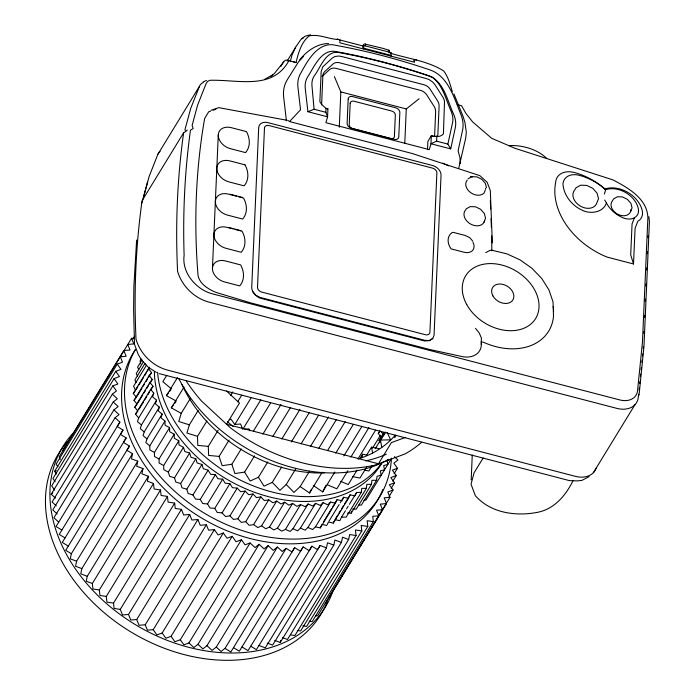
<?xml version="1.0" encoding="UTF-8"?>
<svg xmlns="http://www.w3.org/2000/svg" width="695" height="695" viewBox="0 0 695 695"><rect width="100%" height="100%" fill="white"/><g stroke="black" fill="none" stroke-linecap="round" stroke-linejoin="round"><path stroke-width="1.04" d="M481.27 344.546L481.392 338.048L479.289 333.044L475.51 328.37M471.201 479.915L472.253 455.025M212.453 268.183A13.422 9.93 31.4 0 1 225.475 260.955L240.652 264.908A27.479 20.337 31.4 0 1 239.74 285.906L224.555 281.953A13.422 9.93 31.4 0 1 212.453 268.183L218.273 134.891A13.422 9.93 31.4 0 1 231.296 127.672L246.473 131.624A27.479 20.337 31.4 0 1 245.561 152.613L230.375 148.661A13.422 9.93 31.4 0 1 218.273 134.891M321.603 104.858L322.862 75.92A11.659 8.627 31.4 0 1 325.503 70.855L333.035 63.975A8.505 6.29 31.4 0 1 340.507 63.028L422.968 84.503A8.505 6.29 31.4 0 1 430.188 89.281L436.964 99.88A11.659 8.627 31.4 0 1 439.101 106.196L437.841 135.125A5.282 3.909 31.4 0 1 433.28 136.307L431.317 135.794L427.877 141.424L427.512 149.668M450.707 148.904L447.875 144.1L436.616 141.163L430.969 143.761L450.707 148.904L455.268 127.863A30.632 22.666 31.4 0 0 453.818 114.579C447.441 101.322 444.122 80.898 428.033 75.503A529.946 392.145 31.4 0 0 336.432 51.647C321.663 48.268 314.14 67.015 307.85 76.554A30.632 22.666 31.4 0 0 305.287 88.804L307.928 111.713L327.571 116.829L325.886 112.321L326.051 108.429L321.959 104.78L319.856 101.687L321.168 71.576L322.819 66.824L332.245 58.067L335.016 56.495L338.839 56.008L342.461 56.703L425.21 78.257L428.824 79.439L432.516 81.888L435.087 84.851L443.54 98.264L444.513 101.131L443.427 133.874C440.439 137.541 435.348 136.646 431.317 135.794L430.969 143.761L429.302 149.625L325.903 122.694L327.571 116.829L327.918 108.872L326.051 108.429M339.977 39.936L339.855 42.803L414.463 62.237L414.576 59.492L413.707 60.917M339.29 127.281L340.837 91.905L334.399 76.624M363.45 48.954L363.98 45.54L391.398 52.681L390.868 56.095M365.466 45.853L365.535 44.185L383.692 48.537L389.235 50.474L389.131 52.863M404.785 143.248L406.28 108.95L419.163 98.699M434.584 136.472L435.661 111.826A11.659 8.627 31.4 0 0 433.524 105.51L426.747 94.902A8.505 6.29 31.4 0 0 419.528 90.124L337.066 68.649A8.505 6.29 31.4 0 0 329.595 69.604L322.063 76.476M436.616 141.163L436.816 136.602M491.834 250.843L491.695 235.883M633.519 263.978L635.082 228.299L637.81 221.314A15.82 11.702 31.4 0 0 642.31 211.011A25.924 19.182 31.4 0 0 604.798 189.005A56.304 41.665 31.4 0 0 574.096 172.447A19.078 14.117 31.4 0 0 555.592 182.715A69.839 51.682 31.4 0 0 607.204 257.124L633.519 263.978L630.712 254.874L632.068 223.842L634.439 217.778M643.257 348.577L643.353 346.423M643.918 333.513L644.013 331.359M644.621 317.363L644.717 315.209M645.325 301.222L645.42 299.067M645.985 286.149L646.081 283.994M646.689 270.007L646.784 267.853M647.393 253.857L647.488 251.703M648.105 237.716L648.192 235.562M136.628 240.053L133.9 286.027L133.605 309.292L134.483 344.32L138.288 354.58L141.71 360.219L148.426 367.377L156.401 372.451M638.635 394.152L638.314 397.332A22.058 16.324 31.4 0 1 617.117 408.434L209.013 302.143C194.192 298.155 181.925 286.036 177.581 271.337A1147.723 849.281 31.4 0 1 183.628 132.78L184.948 132.024M639.07 389.912L639.287 387.793M639.713 383.553L639.93 381.433M640.469 376.134L640.677 374.014M641.111 369.775L641.329 367.655M641.867 362.356L642.076 360.236M642.51 355.996L642.727 353.877M639.026 395.238L643.961 346.544L649.417 221.714L648.904 216.692M347.526 513.153L351.244 513.11L351.462 511.129M351.244 513.11L366.404 488.324L366.838 484.363L371.486 484.302L371.929 480.341L376.586 480.271L377.029 476.301L381.181 475.137L380.365 470.915L384.509 469.768L383.692 465.554L387.836 464.408L387.011 460.194L391.163 459.03L366.03 499.922L363.954 500.504M327.206 524.621L328.457 522.032L333.296 523.074L334.964 519.625L339.812 520.659L341.488 517.21L346.153 517.141L361.304 492.355L361.756 488.385L366.404 488.324M362.225 457.093L362.582 454.2L366.838 455.069M132.502 453.731L71.342 553.733L70.273 558.832L76.606 561.186L137.766 461.176L131.433 458.822L132.502 453.731L126.872 450.256L129.452 446.103L123.432 442.394L126.186 437.946L120.374 434.366L123.032 430.075L117.194 426.478L119.87 422.169L115.092 417.738L119.045 414.62L113.937 409.894L118.159 406.558L113.233 401.988L117.307 398.765L112.355 394.178L116.447 390.938L112.859 385.855L117.907 383.988L114.076 378.558L119.471 376.56L115.761 371.312L120.973 369.384L117.255 364.111L122.485 362.173L120.331 356.787L126.134 356.292L123.823 350.532L130.026 350.011L127.793 344.442L133.787 343.938L131.546 338.343L134.552 338.091M76.606 561.186L75.538 566.26L81.845 568.606L143.005 468.595L136.698 466.249L137.766 461.176M81.845 568.606L80.742 573.861L87.266 576.285L148.426 476.284L141.902 473.851L143.005 468.595M87.266 576.285L86.232 581.202L92.339 583.479L92.948 589.013L99.333 589.968L160.493 489.958L154.108 489.002L153.499 483.468L147.392 481.201L148.426 476.284M274.664 640.382L280.259 642.467L280.702 640.364M326.459 547.851L320.126 545.497L317.554 549.658L311.925 546.192L250.765 646.194L256.394 649.66L258.966 645.499L265.299 647.862L326.459 547.851L327.527 542.752L333.826 545.097L334.894 540.024L341.419 542.456L342.522 537.2L348.629 539.476L349.655 534.559L356.048 535.515L355.44 529.981L361.808 530.937L361.2 525.429L367.794 526.419L367.168 520.711L373.337 521.632L372.746 516.298L378.766 515.794L376.525 510.2L382.519 509.696L380.287 504.127L386.49 503.606L384.187 497.837L389.991 497.351L387.827 491.956L393.057 490.018L389.339 484.754L394.552 482.825L390.842 477.578L396.237 475.58L392.406 470.141L397.453 468.274L393.865 463.191L397.957 459.96L394.421 456.676M458.822 167.938L465.693 138.183L466.302 132.198L464.981 122.633L463.122 116.56L453.939 93.886M447.875 144.1L452.488 123.05A26.158 19.356 31.4 0 0 451.246 111.574C446.034 100.028 443.323 86.536 433.359 77.849M290.267 61.646L292.022 55.087L295.584 47.26L300.405 40.171A14.308 10.59 31.4 0 1 303.567 37.773M271.067 76.45A46.886 34.698 31.4 0 0 276.758 70.447L284.976 60.448L286.809 60.048L296.027 62.585C298.381 53.055 301.187 42.282 309.188 35.897C318.77 33.786 328.518 39.146 338.126 39.459A11.381 2.902 -75.4 0 0 337.327 39.102M141.928 202.879L147.566 182.003M143.405 197.675L149.138 176.443L157.895 154.281L199.448 86.336A12.145 8.983 31.4 0 1 203.201 82.523M190.091 398.869L181.239 413.343L178.789 421.509L189.37 424.845L198.214 410.38M189.37 424.845L186.912 433.02L197.493 436.356L197.797 445.399L208.3 446.381L218.247 430.101M149.599 367.16L148.426 368.68L151.527 372.537L149.182 375.569L152.283 379.418L149.938 382.45L153.03 386.298L150.693 389.339L153.786 393.205L138.635 417.982L137.471 421.691L141.424 424.966L140.26 428.659L144.213 431.916L143.04 435.609L146.993 438.866L145.828 442.576L149.79 445.851L149.885 449.96L154.429 452.428L154.516 456.528L159.051 458.978L159.138 463.078L163.681 465.528L163.768 469.638L168.32 472.105L169.667 476.344L174.497 477.83L175.826 482.061L180.648 483.538L181.977 487.768L186.799 489.237L188.145 493.485L192.975 494.97L195.477 499.045L200.256 499.453L202.749 503.528L207.518 503.927L210.003 507.993L214.772 508.393L217.274 512.476L222.061 512.884L225.554 516.524L229.958 515.82L245.118 491.035L248.593 494.675L252.989 493.971L256.464 497.603L260.851 496.899L264.352 500.539L268.757 499.835L273.005 502.789L276.732 501.034L280.962 503.979L284.681 502.224L288.903 505.169L292.621 503.415L296.869 506.36L300.596 504.605L305.305 506.672L308.111 503.971L312.802 506.038L315.591 503.345L320.282 505.404L323.071 502.711L327.779 504.77L330.577 502.077L335.424 503.111L337.11 499.662L341.949 500.695L343.617 497.246L348.447 498.289L350.115 494.84L354.963 495.874L356.648 492.425L361.304 492.355M153.786 393.205L152.622 396.906L156.584 400.181L155.411 403.873L159.364 407.131L158.199 410.823L162.152 414.081L160.988 417.791L164.941 421.066L165.036 425.175L169.589 427.642L169.676 431.743L174.21 434.193L174.297 438.293L178.832 440.743L178.928 444.852L183.48 447.319L184.827 451.559L189.657 453.044L190.986 457.275L195.799 458.752L197.137 462.983L201.95 464.46L203.296 468.699L208.126 470.185L210.637 474.268L215.415 474.668L217.909 478.742L222.669 479.142L225.163 483.207L229.932 483.607L232.434 487.69L237.212 488.099L240.713 491.739L245.118 491.035M604.329 194.009L605.745 189.683L604.798 189.005M485.24 190.161L484.154 192.949A10.642 7.88 31.4 0 1 470.411 192.446A10.642 7.88 31.4 0 1 467.266 180.135M199.448 86.336L190.691 108.498L184.957 129.73L185.608 131.642L187.294 129.974M483.963 222.218L485.553 218.221L484.346 213.504L480.671 209.317L475.51 206.797L470.246 206.606L466.284 208.804L465.554 210.003A11.146 8.244 31.4 0 0 470.689 224.094A11.146 8.244 31.4 0 0 484.684 220.524M596.666 203.383L598.517 198.727L597.118 193.227L592.826 188.354L586.815 185.409L580.681 185.191L576.068 187.746L574.756 189.891A12.988 9.608 31.4 0 0 579.708 205.694A12.988 9.608 31.4 0 0 596.475 203.861M630.547 211.662L632.059 207.848L630.912 203.34L627.394 199.352L622.468 196.937L617.438 196.755L613.659 198.848L612.556 200.664A10.642 7.88 31.4 0 0 618.064 214.434A10.642 7.88 31.4 0 0 630.956 209.664M432.811 338.378L429.197 340.732L424.48 340.958L259.878 298.086C255.856 295.922 252.007 292.673 251.712 287.739L258.696 127.724A9.478 7.019 31.4 0 1 267.896 122.624L432.498 165.488A9.478 7.019 31.4 0 1 441.047 175.218L434.062 335.233L432.707 338.63L429.345 340.498L424.862 340.333L260.26 297.469L255.864 295.314L252.659 291.457M229.958 515.82L233.442 519.452L237.829 518.748L241.304 522.388L245.7 521.676L249.192 525.316L253.597 524.621L257.845 527.574L261.572 525.82L265.803 528.765L269.521 527.001L273.752 529.955L277.461 528.191L281.71 531.145L285.445 529.39L290.154 531.449L292.951 528.756L297.642 530.824L300.431 528.122L305.122 530.189L307.911 527.496L312.62 529.555L315.426 526.862L320.273 527.896L321.95 524.438L326.789 525.481M295.618 469.116L286.218 484.493L293.95 492.425L300.171 486.578L309.536 492.99L311.421 489.228M313.315 485.475L322.671 491.886L325.981 485.301M183.628 132.78L142.075 200.725A1147.723 849.281 31.4 0 0 136.029 339.282C140.373 353.981 152.648 366.091 167.46 370.088L575.564 476.379A22.058 16.324 31.4 0 0 596.075 468.343M280.737 66.485L283.543 61.898M287.165 61.038L295.584 47.26M62.663 450.534L123.823 350.532M131.546 338.343L59.171 456.789L60.248 459.491M117.255 364.111L56.095 464.121L57.954 466.753M133.014 338.978L134.717 336.206M56.46 473.947L54.61 471.323L115.761 371.312M114.076 378.558L52.916 478.56L55.105 481.67M112.859 385.855L51.699 485.866L54.697 490.097M55.444 498.115L51.204 494.18L112.355 394.178M113.233 401.988L52.073 501.99L56.295 505.908M141.25 358.967L140.129 360.801L140.738 363.971M142.075 359.862L137.584 367.203L138.8 369.714M113.937 409.894L52.785 509.895L57.155 513.952M143.544 361.617L136.246 373.554L137.471 376.056M145.02 363.363L134.917 379.887L136.142 382.389M146.497 365.127L133.588 386.238L135.612 390.416L133.275 393.466L136.368 397.323L134.022 400.355L137.124 404.203L134.778 407.235L137.879 411.084L135.534 414.124L138.635 417.982M115.092 417.738L53.941 517.749L58.71 522.171L56.034 526.489L61.872 530.085L59.214 534.377L65.026 537.956L62.272 542.404L68.292 546.105L65.712 550.266L71.342 553.733M133.275 393.466L148.426 368.68M136.177 389.504L137.862 386.75M138.983 384.908L143.474 377.567M144.595 375.734L146.28 372.98M147.401 371.147L149.086 368.393M58.71 522.171L119.87 422.169M134.022 400.355L149.182 375.569M136.932 396.411L141.98 388.149M143.109 386.307L144.23 384.474M145.915 381.72L147.601 378.966M148.721 377.133L151.527 372.537M134.778 407.235L149.938 382.45M138.244 402.37L142.736 395.021M143.856 393.188L145.542 390.434M146.662 388.601L148.348 385.847M149.477 384.005L152.283 379.418M61.872 530.085L123.032 430.075M135.534 414.124L150.693 389.339M139 409.242L143.491 401.901M144.612 400.068L146.853 396.393M147.983 394.56L149.668 391.806M150.789 389.964L153.03 386.298M362.694 47.634L363.98 45.54M65.026 537.956L126.186 437.946M166.713 375.352L162.839 381.677L171.465 388.913M141.424 424.966L156.584 400.181M68.292 546.105L129.452 446.103M144.213 431.916L159.364 407.131M176.348 401.128L166.418 395.655L177.477 377.567M146.993 438.866L162.152 414.081M181.239 413.343L171.3 407.861L184.027 387.063M149.79 445.851L164.941 421.066M154.429 452.428L169.589 427.642M159.051 458.978L174.21 434.193M163.681 465.528L178.832 440.743M92.339 583.479L153.499 483.468M168.32 472.105L183.48 447.319M197.493 436.356L206.893 420.988M174.497 477.83L189.657 453.044M167.46 496.421L168.086 502.12L174.671 503.111L113.511 603.121L106.926 602.131L106.3 596.423L167.46 496.421L161.101 495.466L160.493 489.958M230.514 395.603L232.782 391.902M180.648 483.538L195.799 458.752M237.725 401.701L241.686 395.22M186.799 489.237L201.95 464.46M181.421 509.366L183.662 514.96L189.674 514.456L128.514 614.458L122.502 614.971L120.261 609.376L181.421 509.366L175.253 508.445L174.671 503.111M229.324 419.858L231.061 419.207L234.788 424.48L251.208 397.627M192.975 494.97L208.126 470.185M241.252 448.883L231.852 464.26L222.148 465.702L219.099 456.407L229.055 440.126M260.868 399.755L242.746 429.38L240.592 423.993L234.788 424.48M200.256 499.453L215.415 474.668M197.893 519.513L200.203 525.281L206.406 524.76L145.246 624.762L139.043 625.283L136.733 619.523L197.893 519.513L191.907 520.016L189.674 514.456M207.518 503.927L222.669 479.142M253.527 430.917L270.511 403.143M214.772 508.393L229.932 483.607M262.875 434.132L280.997 404.499M231.852 464.26L234.901 473.556L244.605 472.105L254.561 455.833M222.061 512.884L237.212 488.099M145.246 624.762L147.41 630.157L153.213 629.67L214.373 529.659L218.091 534.933L223.321 532.995L227.022 538.243L232.234 536.305L236.065 541.744L241.46 539.746L245.048 544.828L250.096 542.96L255.048 547.547L259.131 544.315L264.057 548.885L268.131 545.662L273.231 550.388L277.453 547.052L282.222 551.482L286.166 548.364L292.004 551.952L294.68 547.643L300.492 551.222L303.15 546.93L309.171 550.631L311.925 546.192M272.831 436.434L290.388 407.73M153.213 629.67L156.931 634.935L162.161 632.997L223.321 532.995M244.605 472.105L250.183 481.027L258.427 477.257L267.827 461.88M281.84 438.988L299.962 409.364M237.829 518.748L252.989 493.971M162.161 632.997L165.862 638.245L171.074 636.316L232.234 536.305M291.318 441.977L309.44 412.344M245.7 521.676L260.851 496.899M258.427 477.257L264.013 486.179L272.258 482.399L281.657 467.031M171.074 636.316L174.905 641.746L180.3 639.747L241.46 539.746M301.117 443.81L318.675 415.106M253.597 524.621L268.757 499.835M180.3 639.747L183.888 644.83L188.936 642.962L250.096 542.96M261.572 525.82L276.732 501.034M310.378 446.598L328.5 416.965M269.521 527.001L284.681 502.224M188.936 642.962L193.888 647.558L197.979 644.317L259.131 544.315M318.849 448.223L336.406 419.519M300.171 486.578L309.579 471.21M277.461 528.191L292.621 503.415M197.979 644.317L202.897 648.887L206.971 645.664L268.131 545.662M327.675 450.351L345.224 421.648M285.445 529.39L300.596 504.605M309.536 492.99L322.254 472.192M206.971 645.664L212.071 650.398L216.293 647.062L277.453 547.052M335.737 453.14L353.295 424.437M292.951 528.756L308.111 503.971M216.293 647.062L221.062 651.484L225.006 648.366L286.166 548.364M343.834 455.963L361.956 426.33M300.431 528.122L315.591 503.345M322.671 491.886L334.842 471.992M225.006 648.366L230.844 651.962L294.68 547.643M307.911 527.496L323.071 502.711M350.853 457.11L368.976 427.477M347.865 470.724L336.806 488.811L327.397 484.771M233.52 647.644L239.332 651.224L303.15 546.93M315.426 526.862L330.577 502.077M358.081 458.778L375.63 430.075M360.375 457.814L362.582 454.2M323.635 521.684L331.498 508.836M332.618 507.003L337.11 499.662M320.273 527.896L335.424 503.111M380.243 441.959L379.01 440.421L381.355 437.39L378.254 433.541L379.939 430.787M357.082 470.107L348.23 484.58L340.706 481.348M366.543 455.268L371.521 447.128L378.957 448.657M372.555 448.136L380.486 435.174M329.022 521.111L339.125 504.596M340.246 502.754L343.617 497.246M379.01 440.421L383.501 433.081M375.231 448.727L385.186 432.455M379.409 442.02L385.49 432.073M366.578 467.231L359.94 478.082L352.504 476.553M335.52 518.705L337.77 515.038M338.891 513.197L340.576 510.443M341.697 508.61L343.382 505.856M344.503 504.023L350.115 494.84M333.296 523.074L348.447 498.289M258.966 645.499L320.126 545.497M372.199 465.589L368.88 471.019L364.623 470.141M341.488 517.21L345.424 510.782M346.544 508.949L348.23 506.195M349.35 504.353L356.648 492.425M333.826 545.097L272.666 645.108L267.271 643.101M371.486 484.302L356.335 509.088L352.617 509.131M376.586 480.271L361.426 505.057L358.637 505.1M280.259 642.467L341.419 542.456M348.629 539.476L287.469 639.478L282.379 637.584M356.048 535.515L294.889 635.525L290.632 634.882M394.056 473.834L397.453 468.274M361.808 530.937L300.648 630.947L297.469 630.469M392.84 481.131L396.237 475.58M367.794 526.419L306.634 626.421L302.872 625.856M391.146 488.376L394.552 482.825M373.337 521.632L312.177 621.643L309.093 621.182M389.096 496.499L393.057 490.018M328.831 597.353L389.991 497.351M382.519 509.696L317.606 615.796L315.599 615.97M325.329 603.607L386.49 503.606M483.129 458.031L474.077 472.826L471.062 484.215L475.319 495.639C490.818 513.353 516.585 516.663 538.59 512.119C555.157 508.34 565.999 494.988 573.175 480.41M593.356 472.722L634.909 404.777M250.765 646.194L248.011 650.642L241.99 646.932M288.199 120.583L289.52 121.555L300.535 109.784L297.964 87.466A37.513 27.757 31.4 0 1 301.057 72.654C307.807 60.196 318.71 40.779 336.006 45.375A537.895 398.027 31.4 0 1 428.989 69.587C448.119 75.425 454.096 97.969 460.794 114.258A37.513 27.757 31.4 0 1 462.54 130.33L458.101 150.824L459.96 157.609L460.203 163.507M166.418 395.655L168.303 393.127M169.571 391.441L170.831 389.756M171.3 407.861L173.194 405.341M174.462 403.656L175.722 401.971M378.254 433.541L380.009 431.256M288.885 60.726C273.187 89.438 240.748 80.264 213.521 80.238L210.029 80.273L207.762 81.298L206.189 83.391L197.597 105.136L192.115 125.439L193.175 128.584L190.473 130.13L189.153 140.216A1143.527 846.18 31.4 0 0 184.123 255.291C182.107 269.669 191.316 283.013 203.235 290.05A28.13 20.815 31.4 0 0 212.375 293.829L619.853 399.955A18.279 13.526 31.4 0 0 637.541 390.677L642.441 342.409L647.879 217.83C647.401 198.648 628.019 187.789 612.964 179.892L514.995 148.313L491.634 138.279L472.696 121.973L465.928 113.415L461.523 105.692L457.345 104.606M299.606 60.048C306.573 51.082 316.851 43.707 328.553 43.524M303.402 56.512L298.416 61.985L287.322 79.69A44.576 32.986 31.4 0 0 283.673 97.135L286.401 120.808M286.218 484.493L279.989 490.34L272.258 482.399M51.204 494.18L52.837 492.885M301.96 38.572L305.036 36.244L310.656 34.75M264.943 79.16L272.588 74.878M468.082 178.789L471.862 176.695L476.892 176.877L481.817 179.293L485.336 183.289L486.483 187.789M485.753 252.624L489.74 250.513L492.008 250.243L506.985 253.884L520.129 259.921L531.97 268.313L541.787 278.539L548.954 289.963L553.029 301.865L553.507 316.216A59.553 44.072 31.4 0 1 483.955 342.453L481.114 341.714M589.082 476.631L581.941 480.375L577.328 480.905L569.414 480.61L159.207 373.615M203.114 81.923L206.476 80.42M307.928 111.713L314.07 109.245L325.886 112.321M54.61 471.323L56.338 470.68M405.611 437.355L391.398 442.619L378.454 463.791L226.535 424.219L239.48 403.057L226.431 390.946M211.045 110.331L218.716 107.638L287.243 120.331M210.481 111.174L208.656 111.817L204.617 118.593A954.183 706.068 31.4 0 0 197.867 273.204A16.541 12.241 31.4 0 0 204.226 285.489A29.277 21.667 31.4 0 0 218.048 293.021L250.938 302.951L428.85 349.29L461.862 356.526A21.076 15.594 31.4 0 0 481.253 342.678M213.226 110.21L215.963 109.245M244.814 429.206L248.949 428.858L249.722 430.778M214.373 529.659L208.57 530.146L206.406 524.76M136.733 619.523L130.747 620.027L128.514 614.458M219.099 456.407L208.604 455.425L208.3 446.381M106.3 596.423L99.941 595.476L99.333 589.968M120.261 609.376L114.102 608.455L113.511 603.121M337.318 39.294L363.581 46.139M390.434 53.194C408.061 58.693 427.859 60.925 443.653 70.916C448.31 76.937 450.178 84.564 452.323 91.731M363.859 48.285L391.276 55.426M340.837 91.905L406.28 108.95M325.955 108.359L327.918 108.872M289.52 121.555L412.335 153.543L479.863 175.653L487.126 182.238L490.314 190.491L492.329 242.903M230.097 194.244L242.39 197.441M236.491 196.216L228.394 194.114A13.422 9.93 31.4 0 0 215.372 201.333A13.422 9.93 31.4 0 0 227.473 215.102L242.659 219.055A27.479 20.337 31.4 0 0 243.571 198.066L238.515 196.746M228.646 227.456L240.939 230.653M233.016 228.907L226.944 227.326A13.422 9.93 31.4 0 0 213.921 234.545A13.422 9.93 31.4 0 0 226.023 248.315L241.208 252.268A27.479 20.337 31.4 0 0 242.121 231.279L235.04 229.428M293.455 61.786L296.027 62.585M470.524 176.356L472.374 176.973M432.377 77.249L429.371 76.137A524.768 388.314 31.4 0 0 338.673 52.516C325.677 50.214 320.326 68.206 314.236 75.885A26.158 19.356 31.4 0 0 312.029 86.458L314.07 109.245M442.645 163.143L445.13 164.228M445.955 164.585L448.623 165.897M472.878 241.252L469.724 237.673L465.303 235.501L453.14 232.339L451.75 232.799A16.819 12.441 31.4 0 0 451.055 248.862L464.13 252.268A10.269 7.602 31.4 0 0 472.974 242.39M381.19 431.795L383.875 435.2M604.72 200.056L606.431 202.957A26.419 19.547 31.4 0 0 622.503 217.605A13.752 10.182 31.4 0 0 638.357 208.813A22.544 16.68 31.4 0 0 605.745 189.683A48.963 36.227 31.4 0 0 579.039 175.279A16.593 12.275 31.4 0 0 562.95 184.21C563.984 196.789 573.627 207.44 585.312 211.515A22.527 16.671 31.4 0 0 606.431 202.957M387.158 432.481L390.642 439.831L380.46 440.065L381.772 447.259M485.397 188.31L485.614 189.214M371.521 447.128L372.65 453.296M490.331 200.447L490.661 209.039M491.035 218.699L491.365 227.291M362.582 45.957A11.381 2.902 -75.4 0 1 365.535 44.185M388.444 50.127A11.381 2.902 -75.4 0 1 389.235 50.474M414.628 60.23A11.381 2.902 -75.4 0 1 416.435 59.979M157.895 154.281A12.145 8.983 31.4 0 1 160.032 151.44M553.151 306.512A59.553 44.072 31.4 0 1 553.594 310.891M508.688 145.62A37.122 23.847 8.7 0 1 546.739 158.451M388.192 459.699A141.519 104.719 31.4 0 1 381.677 462.992M379.739 463.852A141.519 104.719 31.4 0 1 178.78 378.593M327.215 601.714A153.83 113.824 31.4 0 1 129.591 631.147A153.83 113.824 31.4 0 1 67.493 441.768M395.307 435.087A124.535 92.157 31.4 0 1 358.134 458.978M324.2 472.921A124.535 92.157 31.4 0 1 182.038 384.665M395.759 435.861A124.535 92.157 31.4 0 1 394.638 437.642M386.368 454.182A141.519 104.719 31.4 0 1 365.648 460.898M233.216 426.409A141.519 104.719 31.4 0 1 227.3 421.726M381.564 463.287A126.933 93.921 31.4 0 1 251.833 485.292A126.933 93.921 31.4 0 1 157.591 372.294M382.137 462.705A126.933 93.921 31.4 0 1 249.818 490.496A126.933 93.921 31.4 0 1 154.377 371.799M421.596 442.315A153.83 113.824 31.4 0 1 405.003 453.957L374.362 465.303A153.83 113.824 31.4 0 1 230.41 427.816L201.437 400.937A153.83 113.824 31.4 0 1 186.19 380.947M382.815 489.506A142.623 105.536 31.4 0 1 205.755 520.433A142.623 105.536 31.4 0 1 135.456 349.585M391.476 458.144A142.623 105.536 31.4 0 1 227.943 525.194A142.623 105.536 31.4 0 1 135.525 349.35M332.766 591.532A153.83 113.824 31.4 0 1 134.648 624.206A153.83 113.824 31.4 0 1 73.349 432.959M264.465 128.227L257.524 287.148A4.683 3.466 31.4 0 0 261.911 292.143L425.21 334.677A4.683 3.466 31.4 0 0 429.927 332.054L436.868 173.125A4.683 3.466 31.4 0 0 432.481 168.129L269.182 125.604A4.683 3.466 31.4 0 0 264.465 128.227M348.178 99.046L347.118 123.432A4.57 3.379 31.4 0 0 351.236 128.115L394.352 139.347A4.57 3.379 31.4 0 0 398.782 136.889L399.842 112.503A4.57 3.379 31.4 0 0 395.724 107.812L352.608 96.588A4.57 3.379 31.4 0 0 348.178 99.046M350.176 103.373L349.246 124.683A3.996 2.954 31.4 0 0 352.852 128.784L390.529 138.592A3.996 2.954 31.4 0 0 394.404 136.446L395.333 115.127A3.996 2.954 31.4 0 0 391.737 111.035L354.05 101.218A3.996 2.954 31.4 0 0 350.176 103.373M245.022 164.854L229.845 160.892A13.422 9.93 31.4 0 0 216.823 168.121A13.422 9.93 31.4 0 0 228.924 181.89L244.11 185.843A27.479 20.337 31.4 0 0 245.022 164.854M466.719 304.523A40.996 30.337 31.4 0 0 533.169 321.828A40.996 30.337 31.4 0 0 502.042 265.099A40.996 30.337 31.4 0 0 466.719 304.523M492.903 295.87A11.884 8.792 31.4 0 0 512.163 300.892A11.884 8.792 31.4 0 0 503.137 284.446A11.884 8.792 31.4 0 0 492.903 295.87"/></g></svg>
